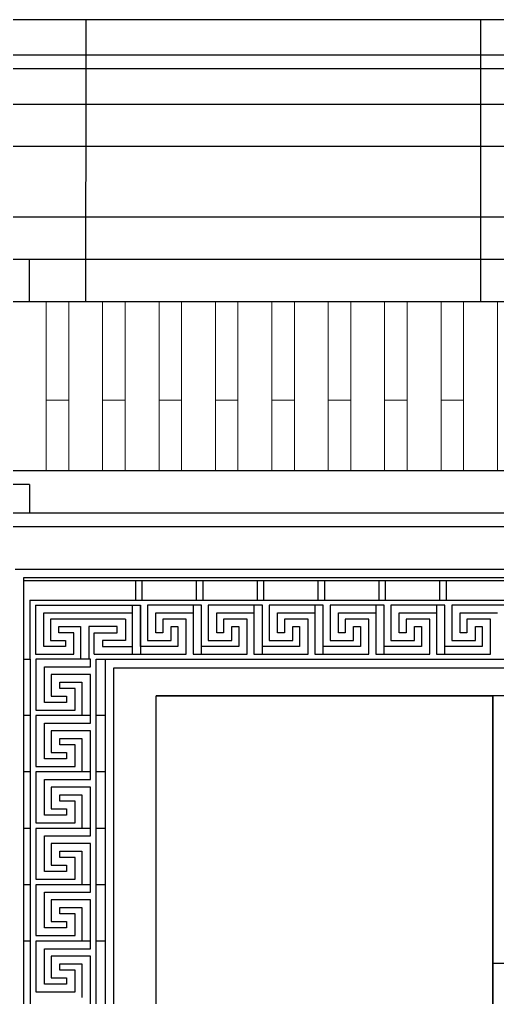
# Model space of a CAD drawing. Extents: x 1188826 to 1909461, y 608442 to 1651179.
# Drawn here: x 1659049 to 1660744, y 1032543 to 1036013 of the extents above; entities that cross this region are included whole.
import ezdxf

# ---------------------------------------------------------------- set-up
doc = ezdxf.new("R2010")
doc.units = 0
doc.header["$LTSCALE"] = 1000
doc.header["$MEASUREMENT"] = 0
doc.linetypes.add('ACAD_ISO10W100', pattern=[18.5, 12, -3, 0.5, -3])
doc.linetypes.add('DOTE', pattern=[2.42, 2, -0.2, 0.02, -0.2])
doc.layers.add('DOTE', color=19, linetype='DOTE', lineweight=9)
doc.layers.add('煤化工粉煤灰', color=7, linetype='Continuous', lineweight=0)
for name, color, linetype in [('分缝', 37, 'Continuous'), ('窗', 4, 'Continuous'), ('立面线', 40, 'Continuous')]:
    doc.layers.add(name, color=color, linetype=linetype)

# ---------------------------------------------------------------- blocks, each defined once
blk = doc.blocks.new('EHYTERHT5EHTER')
at = {"layer": '窗', "ltscale": 3}
blk.add_lwpolyline([(76049.2, -228180.6), (77243.1, -228180.6), (77243.1, -229980.6), (76049.2, -229980.6)], close=True, dxfattribs=at)

msp = doc.modelspace()

# ---------------------------------------------------------------- linework, layer by layer
at = {"layer": 'DOTE', "linetype": 'ACAD_ISO10W100', "ltscale": 100}
msp.add_line((1678232.8, 1034263.4), (1651532.8, 1034263.4), dxfattribs=at)
at = {"layer": '分缝'}
for p, q in [((1659284.8, 1035888.4), (1659284.8, 1036013.4)), ((1660684.8, 1035888.4), (1660684.8, 1036013.4)), ((1659284.7, 1035838.4), (1659284.7, 1035888.4)), ((1660684.7, 1035838.4), (1660684.7, 1035888.4)), ((1659284.8, 1035838.4), (1659284.7, 1035838.4)), ((1659284.8, 1035713.4), (1659284.8, 1035838.4)), ((1660684.8, 1035838.4), (1660684.7, 1035838.4)), ((1660684.8, 1035713.4), (1660684.8, 1035838.4)), ((1659284.7, 1035563.4), (1659284.7, 1035713.4)), ((1660684.7, 1035563.4), (1660684.7, 1035713.4)), ((1659284.4, 1035313.4), (1659284.7, 1035563.4)), ((1660684.4, 1035313.4), (1660684.7, 1035563.4)), ((1659284.4, 1035013.4), (1659284.3, 1035313.4)), ((1660684.4, 1035013.4), (1660684.3, 1035313.4))]:
    msp.add_line(p, q, dxfattribs=at)
at = {"layer": '煤化工粉煤灰', "color": 34}
for p, q in [((1659143.6, 1035013.4), (1659143.6, 1034413.4)), ((1659223.6, 1034413.4), (1659223.6, 1035013.4)), ((1659343.6, 1035013.4), (1659343.6, 1034413.4)), ((1659423.6, 1034413.4), (1659423.6, 1035013.4)), ((1659543.6, 1035013.4), (1659543.6, 1034413.4)), ((1659623.6, 1034413.4), (1659623.6, 1035013.4)), ((1659743.6, 1035013.4), (1659743.6, 1034413.4)), ((1659823.6, 1034413.4), (1659823.6, 1035013.4)), ((1659943.6, 1035013.4), (1659943.6, 1034413.4)), ((1660023.6, 1034413.4), (1660023.6, 1035013.4)), ((1660143.6, 1035013.4), (1660143.6, 1034413.4)), ((1660223.6, 1034413.4), (1660223.6, 1035013.4)), ((1660343.6, 1035013.4), (1660343.6, 1034413.4)), ((1660423.6, 1034413.4), (1660423.6, 1035013.4)), ((1660543.6, 1035013.4), (1660543.6, 1034413.4)), ((1660623.6, 1034413.4), (1660623.6, 1035013.4)), ((1660743.6, 1035013.4), (1660743.6, 1034413.4)), ((1659143.6, 1034663.4), (1659223.6, 1034663.4)), ((1659343.6, 1034663.4), (1659423.6, 1034663.4)), ((1659543.6, 1034663.4), (1659623.6, 1034663.4)), ((1659743.6, 1034663.4), (1659823.6, 1034663.4)), ((1659943.6, 1034663.4), (1660023.6, 1034663.4)), ((1660143.6, 1034663.4), (1660223.6, 1034663.4)), ((1660343.6, 1034663.4), (1660423.6, 1034663.4)), ((1660543.6, 1034663.4), (1660623.6, 1034663.4))]:
    msp.add_line(p, q, dxfattribs=at)
at = {"layer": '立面线'}
for p, q in [((1656480.4, 1036013.4), (1673284.8, 1036013.4)), ((1656480.4, 1035888.4), (1673284.8, 1035888.4)), ((1659284.7, 1035838.4), (1657884.8, 1035838.4)), ((1660684.7, 1035838.4), (1659284.8, 1035838.4)), ((1662084.7, 1035838.4), (1660684.8, 1035838.4)), ((1656480.4, 1035713.4), (1673284.8, 1035713.4)), ((1672884.7, 1035563.4), (1656880.5, 1035563.4)), ((1658084.3, 1035313.4), (1671884.4, 1035313.4)), ((1657880.8, 1035163.4), (1664884.3, 1035163.4)), ((1659084.4, 1035013.4), (1659084.4, 1035163.4)), ((1657984.4, 1035013.4), (1671884.4, 1035013.4)), ((1657930.8, 1034413.4), (1663283.7, 1034413.4)), ((1659084.4, 1034363.4), (1657880.8, 1034363.4)), ((1659084.4, 1034363.4), (1659084.4, 1034263.4)), ((1652331.5, 1034263.4), (1677432.8, 1034263.4)), ((1671834.4, 1034213.4), (1657933.5, 1034213.4)), ((1659033.7, 1034063.4), (1670733.7, 1034063.4)), ((1659063.7, 1029463.4), (1659063.7, 1034033.4)), ((1659063.7, 1034033.4), (1670703.7, 1034033.4)), ((1659063.7, 1034023.4), (1664878.7, 1034023.4)), ((1659460.8, 1033953.4), (1659460.8, 1034023.4)), ((1659482.3, 1034023.4), (1659482.3, 1033953.4)), ((1659676.6, 1033953.4), (1659676.6, 1034023.4)), ((1659698.6, 1034023.4), (1659698.6, 1033953.4)), ((1659892.4, 1033953.4), (1659892.4, 1034023.4)), ((1659914.4, 1034023.4), (1659914.4, 1033953.4)), ((1660108.3, 1033953.4), (1660108.3, 1034023.4)), ((1660130.3, 1034023.4), (1660130.3, 1033953.4)), ((1660324.1, 1033953.4), (1660324.1, 1034023.4)), ((1660346.1, 1034023.4), (1660346.1, 1033953.4)), ((1660539.9, 1033953.4), (1660539.9, 1034023.4)), ((1660561.9, 1034023.4), (1660561.9, 1033953.4)), ((1659085.7, 1033953.4), (1659085.7, 1033743.4)), ((1659085.7, 1033953.4), (1664878.7, 1033953.4)), ((1659105.3, 1033935.3), (1659105.3, 1033761.6)), ((1659105.3, 1033935.3), (1659478.3, 1033935.3)), ((1659448.6, 1033935.3), (1659448.6, 1033761.6)), ((1659478, 1033935.3), (1659478, 1033761.6)), ((1659478.3, 1033788.3), (1659478.3, 1033935.3)), ((1659502.6, 1033935.3), (1659502.6, 1033810.6)), ((1659694.2, 1033935.3), (1659502.6, 1033935.3)), ((1659664.5, 1033935.3), (1659664.5, 1033761.6)), ((1659694.2, 1033761.6), (1659694.2, 1033935.3)), ((1659718.4, 1033935.3), (1659718.4, 1033810.6)), ((1659910, 1033935.3), (1659718.4, 1033935.3)), ((1659880.3, 1033935.3), (1659880.3, 1033761.6)), ((1659910, 1033761.6), (1659910, 1033935.3)), ((1659934.3, 1033935.3), (1659934.3, 1033810.6)), ((1660125.8, 1033935.3), (1659934.3, 1033935.3)), ((1660096.2, 1033935.3), (1660096.2, 1033761.6)), ((1660125.8, 1033761.6), (1660125.8, 1033935.3)), ((1660150.1, 1033935.3), (1660150.1, 1033810.6)), ((1660341.7, 1033935.3), (1660150.1, 1033935.3)), ((1660312, 1033935.3), (1660312, 1033761.6)), ((1660341.7, 1033761.6), (1660341.7, 1033935.3)), ((1660365.9, 1033935.3), (1660365.9, 1033810.6)), ((1660557.5, 1033935.3), (1660365.9, 1033935.3)), ((1660527.8, 1033935.3), (1660527.8, 1033761.6)), ((1660557.5, 1033761.6), (1660557.5, 1033935.3)), ((1660581.8, 1033935.3), (1660581.8, 1033810.6)), ((1660773.4, 1033935.3), (1660581.8, 1033935.3)), ((1659134.6, 1033788.3), (1659134.6, 1033908.6)), ((1659134.6, 1033908.6), (1659448.6, 1033908.6)), ((1659532.3, 1033837.3), (1659532.3, 1033908.6)), ((1659532.3, 1033908.6), (1659664.5, 1033908.6)), ((1659748.1, 1033837.3), (1659748.1, 1033908.6)), ((1659748.1, 1033908.6), (1659880.3, 1033908.6)), ((1659964, 1033837.3), (1659964, 1033908.6)), ((1659964, 1033908.6), (1660096.2, 1033908.6)), ((1660179.8, 1033837.3), (1660179.8, 1033908.6)), ((1660179.8, 1033908.6), (1660312, 1033908.6)), ((1660395.6, 1033837.3), (1660395.6, 1033908.6)), ((1660395.6, 1033908.6), (1660527.8, 1033908.6)), ((1660611.5, 1033837.3), (1660611.5, 1033908.6)), ((1660611.5, 1033908.6), (1660743.7, 1033908.6)), ((1659158.6, 1033886.3), (1659158.6, 1033810.6)), ((1659424.7, 1033886.3), (1659158.6, 1033886.3)), ((1659187.9, 1033859.6), (1659265.1, 1033859.6)), ((1659187.9, 1033837.3), (1659187.9, 1033859.6)), ((1659265.1, 1033859.6), (1659265.1, 1033743.4)), ((1659395.4, 1033859.6), (1659294.4, 1033859.6)), ((1659294.4, 1033859.6), (1659294.4, 1033743.4)), ((1659395.4, 1033837.3), (1659395.4, 1033859.6)), ((1659424.7, 1033886.3), (1659424.7, 1033810.6)), ((1659556.6, 1033886.3), (1659556.6, 1033837.3)), ((1659640.2, 1033886.3), (1659556.6, 1033886.3)), ((1659586.3, 1033810.6), (1659586.3, 1033859.6)), ((1659586.3, 1033859.6), (1659610.5, 1033859.6)), ((1659610.5, 1033859.6), (1659610.5, 1033788.3)), ((1659640.2, 1033761.6), (1659640.2, 1033886.3)), ((1659772.4, 1033886.3), (1659772.4, 1033837.3)), ((1659856, 1033886.3), (1659772.4, 1033886.3)), ((1659802.1, 1033810.6), (1659802.1, 1033859.6)), ((1659802.1, 1033859.6), (1659826.4, 1033859.6)), ((1659826.4, 1033859.6), (1659826.4, 1033788.3)), ((1659856, 1033761.6), (1659856, 1033886.3)), ((1659988.2, 1033886.3), (1659988.2, 1033837.3)), ((1660071.9, 1033886.3), (1659988.2, 1033886.3)), ((1660017.9, 1033810.6), (1660017.9, 1033859.6)), ((1660017.9, 1033859.6), (1660042.2, 1033859.6)), ((1660042.2, 1033859.6), (1660042.2, 1033788.3)), ((1660071.9, 1033761.6), (1660071.9, 1033886.3)), ((1660204.1, 1033886.3), (1660204.1, 1033837.3)), ((1660287.7, 1033886.3), (1660204.1, 1033886.3)), ((1660233.8, 1033810.6), (1660233.8, 1033859.6)), ((1660233.8, 1033859.6), (1660258, 1033859.6)), ((1660258, 1033859.6), (1660258, 1033788.3)), ((1660287.7, 1033761.6), (1660287.7, 1033886.3)), ((1660419.9, 1033886.3), (1660419.9, 1033837.3)), ((1660503.6, 1033886.3), (1660419.9, 1033886.3)), ((1660449.6, 1033810.6), (1660449.6, 1033859.6)), ((1660449.6, 1033859.6), (1660473.9, 1033859.6)), ((1660473.9, 1033859.6), (1660473.9, 1033788.3)), ((1660503.6, 1033761.6), (1660503.6, 1033886.3)), ((1660635.7, 1033886.3), (1660635.7, 1033837.3)), ((1660719.4, 1033886.3), (1660635.7, 1033886.3)), ((1660665.4, 1033810.6), (1660665.4, 1033859.6)), ((1660665.4, 1033859.6), (1660689.7, 1033859.6)), ((1660689.7, 1033859.6), (1660689.7, 1033788.3)), ((1660719.4, 1033761.6), (1660719.4, 1033886.3)), ((1659241.2, 1033837.3), (1659187.9, 1033837.3)), ((1659241.2, 1033761.6), (1659241.2, 1033837.3)), ((1659314, 1033837.3), (1659395.4, 1033837.3)), ((1659314, 1033761.6), (1659314, 1033837.3)), ((1659556.6, 1033837.3), (1659532.3, 1033837.3)), ((1659772.4, 1033837.3), (1659748.1, 1033837.3)), ((1659988.2, 1033837.3), (1659964, 1033837.3)), ((1660204.1, 1033837.3), (1660179.8, 1033837.3)), ((1660419.9, 1033837.3), (1660395.6, 1033837.3)), ((1660635.7, 1033837.3), (1660611.5, 1033837.3)), ((1659211.8, 1033788.3), (1659134.6, 1033788.3)), ((1659158.6, 1033810.6), (1659211.8, 1033810.6)), ((1659211.8, 1033810.6), (1659211.8, 1033788.3)), ((1659343.3, 1033810.6), (1659343.3, 1033788.3)), ((1659424.7, 1033810.6), (1659343.3, 1033810.6)), ((1659343.3, 1033788.3), (1659448.6, 1033788.3)), ((1659610.5, 1033788.3), (1659478.3, 1033788.3)), ((1659502.6, 1033810.6), (1659586.3, 1033810.6)), ((1659826.4, 1033788.3), (1659694.2, 1033788.3)), ((1659718.4, 1033810.6), (1659802.1, 1033810.6)), ((1660042.2, 1033788.3), (1659910, 1033788.3)), ((1659934.3, 1033810.6), (1660017.9, 1033810.6)), ((1660258, 1033788.3), (1660125.8, 1033788.3)), ((1660150.1, 1033810.6), (1660233.8, 1033810.6)), ((1660473.9, 1033788.3), (1660341.7, 1033788.3)), ((1660365.9, 1033810.6), (1660449.6, 1033810.6)), ((1660689.7, 1033788.3), (1660557.5, 1033788.3)), ((1660581.8, 1033810.6), (1660665.4, 1033810.6)), ((1659105.3, 1033761.6), (1659241.2, 1033761.6)), ((1659314, 1033761.6), (1659640.2, 1033761.6)), ((1659664.5, 1033761.6), (1659856, 1033761.6)), ((1659880.3, 1033761.6), (1660071.9, 1033761.6)), ((1660096.2, 1033761.6), (1660287.7, 1033761.6)), ((1660312, 1033761.6), (1660503.6, 1033761.6)), ((1660527.8, 1033761.6), (1660719.4, 1033761.6)), ((1659063.7, 1033743.4), (1659087, 1033743.4)), ((1659087, 1033743.4), (1659087, 1028543.4)), ((1659107, 1033743.4), (1659107, 1033563.4)), ((1659300.3, 1033743.4), (1659107, 1033743.4)), ((1659137, 1033590.5), (1659137, 1033716.4)), ((1659137, 1033716.4), (1659300.3, 1033716.4)), ((1659300.3, 1033716.4), (1659300.3, 1033743.4)), ((1659320.3, 1028543.4), (1659320.3, 1033743.4)), ((1659320.3, 1033743.4), (1670447, 1033743.4)), ((1659353.7, 1028543.4), (1659353.7, 1033743.4)), ((1659383.7, 1028513.4), (1659383.7, 1033713.4)), ((1659383.7, 1033713.4), (1670383.7, 1033713.4)), ((1659300.3, 1033689.6), (1659161.5, 1033689.6)), ((1659161.5, 1033689.6), (1659161.5, 1033613)), ((1659300.3, 1033516.4), (1659300.3, 1033689.6)), ((1659191.4, 1033640.1), (1659191.4, 1033662.6)), ((1659191.4, 1033662.6), (1659270.3, 1033662.6)), ((1659270.3, 1033662.6), (1659270.3, 1033543.4)), ((1659161.5, 1033613), (1659215.9, 1033613)), ((1659245.9, 1033640.1), (1659191.4, 1033640.1)), ((1659215.9, 1033613), (1659215.9, 1033590.5)), ((1659245.9, 1033563.4), (1659245.9, 1033640.1)), ((1659533.6, 1028413.4), (1659533.6, 1033613.4)), ((1670233.7, 1033613.4), (1659533.6, 1033613.4)), ((1660727.5, 1032613.4), (1660727.5, 1033613.4)), ((1659215.9, 1033590.5), (1659137, 1033590.5)), ((1659087, 1033543.4), (1659063.7, 1033543.4)), ((1659107, 1033563.4), (1659245.9, 1033563.4)), ((1659107, 1033543.4), (1659107, 1033363.4)), ((1659300.3, 1033543.4), (1659107, 1033543.4)), ((1659353.7, 1033543.4), (1659320.3, 1033543.4)), ((1659137, 1033390.5), (1659137, 1033516.4)), ((1659137, 1033516.4), (1659300.3, 1033516.4)), ((1659300.3, 1033489.6), (1659161.5, 1033489.6)), ((1659161.5, 1033489.6), (1659161.5, 1033413)), ((1659300.3, 1033316.4), (1659300.3, 1033489.6)), ((1659191.4, 1033440.1), (1659191.4, 1033462.6)), ((1659191.4, 1033462.6), (1659270.3, 1033462.6)), ((1659245.9, 1033440.1), (1659191.4, 1033440.1)), ((1659245.9, 1033363.4), (1659245.9, 1033440.1)), ((1659270.3, 1033462.6), (1659270.3, 1033343.4)), ((1659161.5, 1033413), (1659215.9, 1033413)), ((1659215.9, 1033413), (1659215.9, 1033390.5)), ((1659215.9, 1033390.5), (1659137, 1033390.5)), ((1659087, 1033343.4), (1659063.7, 1033343.4)), ((1659107, 1033363.4), (1659245.9, 1033363.4)), ((1659107, 1033343.4), (1659107, 1033163.4)), ((1659300.3, 1033343.4), (1659107, 1033343.4)), ((1659353.7, 1033343.4), (1659320.3, 1033343.4)), ((1659137, 1033190.5), (1659137, 1033316.4)), ((1659137, 1033316.4), (1659300.3, 1033316.4)), ((1659300.3, 1033289.6), (1659161.5, 1033289.6)), ((1659161.5, 1033289.6), (1659161.5, 1033213)), ((1659191.4, 1033240.1), (1659191.4, 1033262.6)), ((1659191.4, 1033262.6), (1659270.3, 1033262.6)), ((1659270.3, 1033262.6), (1659270.3, 1033143.4)), ((1659300.3, 1033116.4), (1659300.3, 1033289.6)), ((1659245.9, 1033240.1), (1659191.4, 1033240.1)), ((1659245.9, 1033163.4), (1659245.9, 1033240.1)), ((1659161.5, 1033213), (1659215.9, 1033213)), ((1659215.9, 1033213), (1659215.9, 1033190.5)), ((1659107, 1033163.4), (1659245.9, 1033163.4)), ((1659215.9, 1033190.5), (1659137, 1033190.5)), ((1659087, 1033143.4), (1659063.7, 1033143.4)), ((1659107, 1033143.4), (1659107, 1032963.4)), ((1659300.3, 1033143.4), (1659107, 1033143.4)), ((1659353.7, 1033143.4), (1659320.3, 1033143.4)), ((1659137, 1032990.5), (1659137, 1033116.4)), ((1659137, 1033116.4), (1659300.3, 1033116.4)), ((1659300.3, 1033089.6), (1659161.5, 1033089.6)), ((1659161.5, 1033089.6), (1659161.5, 1033013)), ((1659300.3, 1032916.4), (1659300.3, 1033089.6)), ((1659191.4, 1033040.1), (1659191.4, 1033062.6)), ((1659191.4, 1033062.6), (1659270.3, 1033062.6)), ((1659270.3, 1033062.6), (1659270.3, 1032943.4)), ((1659245.9, 1033040.1), (1659191.4, 1033040.1)), ((1659245.9, 1032963.4), (1659245.9, 1033040.1)), ((1659215.9, 1032990.5), (1659137, 1032990.5)), ((1659161.5, 1033013), (1659215.9, 1033013)), ((1659215.9, 1033013), (1659215.9, 1032990.5)), ((1659107, 1032963.4), (1659245.9, 1032963.4)), ((1659087, 1032943.4), (1659063.7, 1032943.4)), ((1659107, 1032943.4), (1659107, 1032763.4)), ((1659300.3, 1032943.4), (1659107, 1032943.4)), ((1659137, 1032790.5), (1659137, 1032916.4)), ((1659137, 1032916.4), (1659300.3, 1032916.4)), ((1659353.7, 1032943.4), (1659320.3, 1032943.4)), ((1659300.3, 1032889.6), (1659161.5, 1032889.6)), ((1659161.5, 1032889.6), (1659161.5, 1032813)), ((1659300.3, 1032716.4), (1659300.3, 1032889.6)), ((1659191.4, 1032840.1), (1659191.4, 1032862.6)), ((1659191.4, 1032862.6), (1659270.3, 1032862.6)), ((1659270.3, 1032862.6), (1659270.3, 1032743.4)), ((1659161.5, 1032813), (1659215.9, 1032813)), ((1659245.9, 1032840.1), (1659191.4, 1032840.1)), ((1659215.9, 1032813), (1659215.9, 1032790.5)), ((1659245.9, 1032763.4), (1659245.9, 1032840.1)), ((1659215.9, 1032790.5), (1659137, 1032790.5)), ((1659087, 1032743.4), (1659063.7, 1032743.4)), ((1659107, 1032763.4), (1659245.9, 1032763.4)), ((1659107, 1032743.4), (1659107, 1032563.4)), ((1659300.3, 1032743.4), (1659107, 1032743.4)), ((1659353.7, 1032743.4), (1659320.3, 1032743.4)), ((1659137, 1032590.5), (1659137, 1032716.4)), ((1659137, 1032716.4), (1659300.3, 1032716.4)), ((1659300.3, 1032689.6), (1659161.5, 1032689.6)), ((1659161.5, 1032689.6), (1659161.5, 1032613)), ((1659300.3, 1032516.4), (1659300.3, 1032689.6)), ((1659191.4, 1032640.1), (1659191.4, 1032662.6)), ((1659191.4, 1032662.6), (1659270.3, 1032662.6)), ((1659245.9, 1032640.1), (1659191.4, 1032640.1)), ((1659245.9, 1032563.4), (1659245.9, 1032640.1)), ((1659270.3, 1032662.6), (1659270.3, 1032543.4)), ((1669039.8, 1032663.4), (1660727.5, 1032663.4)), ((1660727.7, 1028413.4), (1660727.7, 1032663.4)), ((1659161.5, 1032613), (1659215.9, 1032613)), ((1659215.9, 1032613), (1659215.9, 1032590.5)), ((1660727.5, 1032613.4), (1660727.7, 1032613.4)), ((1659215.9, 1032590.5), (1659137, 1032590.5)), ((1659107, 1032563.4), (1659245.9, 1032563.4))]:
    msp.add_line(p, q, dxfattribs=at)

# ---------------------------------------------------------------- block references
at = {"layer": '窗'}
msp.add_blockref('EHYTERHT5EHTER', (1583484.5, 1261794), dxfattribs=at)

doc.saveas('drawing.dxf')
